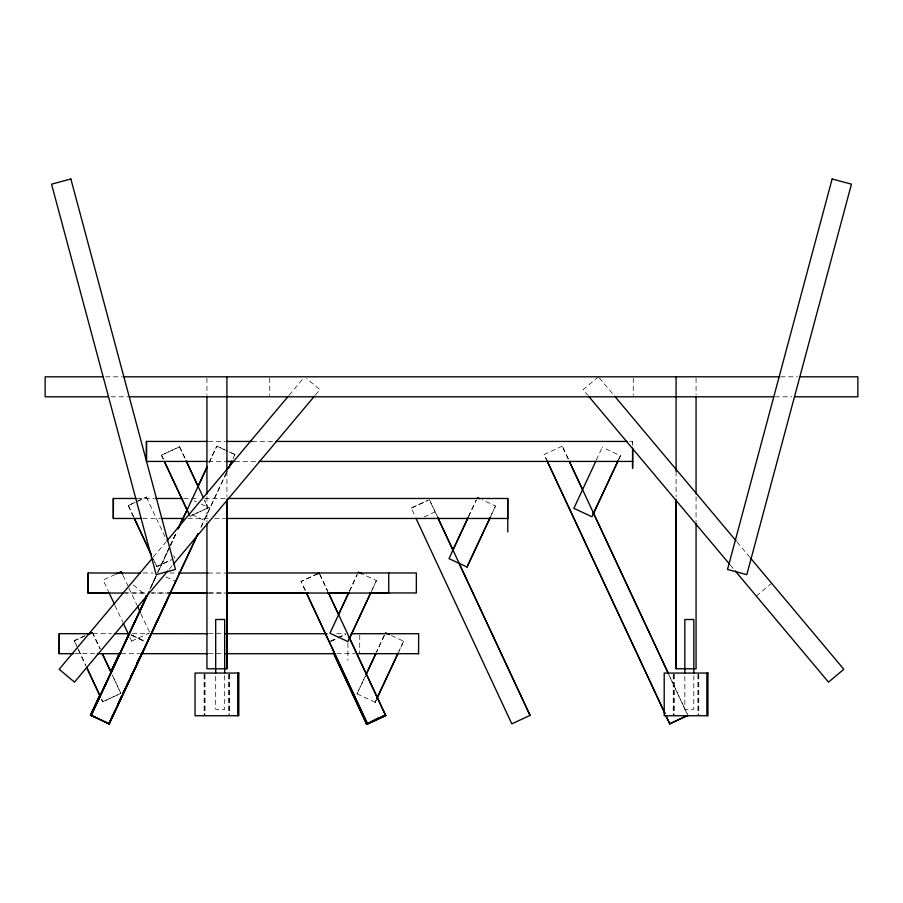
<?xml version="1.0" encoding="UTF-8"?>
<svg xmlns="http://www.w3.org/2000/svg" width="903" height="903" viewBox="0 0 903 903"><rect width="100%" height="100%" fill="white"/><g stroke="black" fill="none" stroke-linecap="round" stroke-linejoin="round"><path stroke-width="0.68" stroke-dasharray="4.51 3.39" d="M150.541 587.729L157.133 573.687L150.688 587.774M157.675 572.412L169.629 546.879M170.182 545.604L175.588 534.113M169.674 546.879L157.822 572.457L168.082 550.762M170.317 545.66L175.679 534.113M208.999 462.708L216.822 446.116L208.525 463.984M150.778 587.774L157.37 573.732M170.419 545.66L176.412 532.894M349.382 591.228L357.057 574.635M349.472 591.228L357.216 574.692M376.359 580.539L371.065 592.041L376.517 580.595L363.074 574.342M375.264 702.331L356.99 693.831L365.309 676.02M384.283 635.317L376.562 651.853L384.441 635.362M357.035 693.888L365.455 676.076M375.106 702.274L376.291 699.735M403.585 641.22L398.833 651.39L403.743 641.265L391.507 635.588M375.151 702.331L376.461 699.791M468.443 516.651L476.231 500.115M468.522 516.651L476.299 500.115M495.476 506.019L490.115 517.464L495.6 506.019L482.168 499.822M596.273 459.988L602.346 447.267M618.544 459.525L620.44 455.71L602.199 447.267M618.668 459.525L620.463 455.71M149.796 589.524L156.512 575.595M153.352 557.038L166.028 541.935M289.186 395.164L303.679 377.883M169.222 569.229L172.823 564.928M315.361 395.051L319.899 389.656L306.625 378.526M598.418 376.811L583.101 389.656L587.639 395.051M756.342 596.104L771.647 583.259M163.285 459.04L161.4 455.225L179.573 446.771L185.589 459.492L179.516 446.771M161.468 455.225L179.652 446.771M133.644 516.979L128.26 505.522L135.608 502.147L128.373 505.522M136.714 501.583L146.478 497.079L136.827 501.583M207.995 507.836L189.878 516.279L208.13 507.836L204.507 500.206L208.051 507.836M115.324 574.466L103.089 580.042L108.586 591.555M156.874 566.587L153.228 558.957L156.783 566.587L171.277 559.826M156.783 566.587L171.367 559.826M74.306 640.78L77.884 648.41L74.159 640.724L85.108 635.712M74.249 640.78L85.198 635.712M411.328 508.084L428.259 500.206L411.215 508.084L415.515 517.024M131.556 641.107L148.623 633.274M562.343 446.116L544.091 454.559L546.563 459.672L544.193 454.559M424.173 516.922L435.043 511.854M318.082 573.619L301.026 581.442L305.936 591.713L301.026 581.442L316.727 574.127M102.637 701.789L120.765 693.335L112.446 675.523M330.679 641.028L336.796 638.286M337.925 637.653L345.251 634.346M330.758 641.141L336.921 638.455M338.004 637.755L345.375 634.504M330.893 641.299L337.022 638.59M338.14 637.924L345.465 634.617M105.504 376.811L122.345 376.811M780.655 376.811L797.496 376.811M111.125 396.801L127.966 396.801M775.034 396.801L791.875 396.801M208.39 441.432L225.457 441.432M252.14 441.432L273.361 441.432M629.718 441.432L632.687 441.432L632.597 445.427M208.39 461.422L225.457 461.422M235.209 461.422L257.863 461.422M137.2 498.479L154.255 498.479M183.681 498.479L199.326 498.479M204.812 498.479L226.1 498.479M142.832 518.469L159.887 518.469M187.903 518.469L209.191 518.469M214.666 518.469L224.689 518.469M143.024 572.965L153.149 573.055M169.787 572.965L177.135 573.055M208.119 573.055L225.095 573.055M124.704 592.955L145.97 593.011L124.817 593.045M151.467 592.955L168.545 593.011L151.614 593.045M209.236 592.955L224.971 593.011M208.119 593.045L225.095 593.045M92.975 633.669L111.475 633.725M132.425 633.669L149.514 633.725M208.514 633.669L224.192 633.725M336.751 633.669L345.386 633.725M74.656 653.659L94.555 653.716M121.205 653.716L139.536 653.716M208.514 653.659L224.192 653.716M336.796 653.716L355.127 653.716M227.748 451.184L216.788 446.116L227.646 451.184M194.032 500.77L196.583 501.899M201.279 504.145L209.868 508.084M192.091 514.665L204.168 520.297M165.983 576.961L175.633 581.476M131.037 634.809L144.469 641.074M131.082 634.854L144.57 641.356L131.341 635.181M133.396 584.975L146.658 596.104M599.321 377.883L613.814 395.164M736.972 541.935L749.648 557.038M730.177 564.928L733.778 569.229M568.292 458.882L562.253 446.116L568.201 458.882M429.456 499.641L437.797 517.509L429.32 499.641M319.82 574.319L327.608 590.901M319.73 574.274L328.037 592.075M161.524 455.225L163.319 459.04M146.376 497.079L164.899 536.517M173.658 555.593L174.99 558.144M128.316 505.522L133.734 516.979M122.977 575.414L128.486 586.916M128.915 588.135L136.782 604.728M140.823 613.634L149.83 632.721M114.952 605.484L122.819 622.077M129.772 637.292L131.725 641.164M92.377 632.326L100.154 648.862M112.548 675.579L120.912 693.391L102.682 701.834L101.452 699.238M92.275 632.269L100.075 648.862M78.459 649.686L85.593 664.947M101.599 699.294L102.795 701.834M78.313 649.629L86.078 666.222M698.753 674.439L698.753 714.363M698.312 674.439L698.312 714.363M697.94 674.439L697.94 714.363M696.066 378.222L696.066 395.153M696.066 496.695L696.066 522.081M693.82 675.625L693.82 709.318L684.835 709.318L684.835 675.625M676.087 471.31L676.087 496.695M674.18 674.439L674.18 714.363M673.807 674.439L673.807 715.74M673.615 674.439L673.615 714.363M673.243 674.439L673.243 715.74M633.263 378.143L633.263 395.469M632.585 441.432L632.54 445.427M359.744 635.057L359.699 653.716M347.903 643.094L347.915 660.42M269.737 378.143L269.737 395.469M229.61 674.439L229.61 714.363M229.159 674.439L229.159 714.363M228.786 674.439L228.786 714.363M226.913 471.31L226.913 496.695M224.678 675.625L224.678 709.318L215.693 709.318L215.693 675.625M206.934 378.222L206.934 395.153M206.934 496.695L206.934 522.081M205.037 674.439L205.037 714.363M204.654 674.439L204.654 715.74M204.462 674.439L204.462 714.363M204.089 674.439L204.089 715.74M226.563 472.427L200.342 528.582L226.664 472.427M234.893 454.559L233.064 458.397L234.994 454.559L228.865 451.748L234.893 454.559M687.307 714.115L668.784 674.552L687.217 714.115"/><path stroke-width="1.35" d="M226.913 668.773L226.913 499.517L226.913 668.773L206.934 668.773L206.934 523.492M676.087 668.773L676.087 499.517L676.087 668.773L696.066 668.773L696.066 523.492M109.421 723.845L91.011 715.39L146.41 596.669M182.733 518.785L177.925 529L187.666 508.649M91.056 715.39L147.2 595.427M198.288 485.679L207.295 466.535M91.271 715.39L149.04 591.6M178.749 527.792L207.351 466.535M90.672 715.232L109.06 723.879L197.96 533.617M229.52 466.05L231.913 460.948L228.448 468.601M109.331 723.845L198.096 533.684M338.704 614.13L348.761 592.447M348.908 592.503L329.934 633.206L348.039 641.661L370.591 593.316M349.111 639.11L370.433 593.26M366.483 673.48L375.987 653.117M366.054 674.801L376.133 653.174M376.89 698.459L397.647 653.941M376.935 698.516L398.404 652.722M452.426 550.999L467.923 517.927M467.991 517.927L449.005 558.63L467.122 567.084M467.573 565.809L490.137 517.464M467.009 567.084L490.261 517.464M595.822 461.264L573.868 508.333L591.984 516.776L618.081 460.801L593.034 514.236M119.693 652.734L110.753 671.798L102.366 653.896M90.627 715.176L100.075 694.734L90.492 715.007L108.721 723.653M110.877 671.967L119.738 652.79M90.751 715.334L100.21 694.892M111.611 670.861L119.873 652.959M90.797 715.39L146.986 595.924M136.59 663.761L138.972 658.671M111.69 717.298L112.807 714.645M117.65 704.588L121.826 695.694M123.011 693.154L128.982 680.444M130.754 676.629L131.917 674.033M136.714 663.919L140.891 655.025M108.845 723.822L114.771 711.056M117.785 704.758L121.871 695.75M123.147 693.312L141.624 653.919M108.891 723.879L170.407 592.966L109.049 723.879M152.449 558.122L59.169 669.281L74.486 682.126L167.755 570.967M166.931 540.852L288.339 396.169M173.726 563.856L314.481 396.112M116.363 573.856L121.363 571.655M87.444 634.527L91.147 632.89M87.535 634.583L91.237 632.89M316.727 574.127L319.301 573.089M366.358 723.732L368.763 722.569M374.813 719.793L378.425 718.066M366.404 723.788L368.898 722.739M371.268 721.587L378.549 718.235M380.931 717.084L384.588 715.413L366.528 723.958L333.309 652.711M385.728 715.526L367.476 723.958L306.501 592.944M328.715 593.406L385.739 715.56L367.611 724.014L306.365 592.899M437.786 517.509L530.072 715.39L511.82 723.845L415.978 518.299M669.654 723.845L687.883 715.39M666.087 716.181L669.744 723.845L687.905 715.39M102.694 376.811L45.15 376.811L45.15 396.801L108.315 396.801M123.756 376.811L779.244 376.811M800.306 376.811L857.85 376.811L857.85 396.801L794.685 396.801M129.366 396.801L773.634 396.801M207.137 441.432L146.388 441.432L146.399 458.758M226.709 441.432L252.185 441.432M276.025 441.432L627.054 441.432M146.388 461.422L207.137 461.422M226.856 461.422L233.911 461.422M259.116 461.422L632.687 461.422M135.947 498.479L113.247 498.479L113.259 518.469L141.579 518.469M155.508 498.479L182.429 498.479M227.5 498.479L507.825 498.479L507.779 531.935M161.14 518.469L183.84 518.469M225.942 518.469L507.825 518.469M140.45 573.055L88.076 572.965L88.133 593.045L123.519 593.045M178.546 573.055L207.837 572.965M226.145 572.965L416.362 572.965L416.351 592.955L369.858 592.955M88.076 592.955L109.286 593.011M169.787 592.955L207.837 592.955M226.145 592.955L308.16 592.955M327.586 592.955L349.122 593.011M168.613 593.045L206.764 593.045M226.393 593.045L388.753 593.045L388.741 573.055M90.334 633.725L59.146 633.669L59.146 653.659L73.391 653.716M114.286 633.725L128.384 633.725M150.745 633.669L207.295 633.725M225.502 633.725L327.067 633.725M351.019 633.725L418.665 633.725L418.552 653.716M97.366 653.716L119.93 653.716M140.879 653.659L207.295 653.716M225.502 653.716L335.521 653.716M356.482 653.659L418.665 653.716M90.514 715.39L91.474 715.39M477.337 497.576L479.899 498.693M358.243 572.096L362.024 573.834M385.468 632.766L389.249 634.516M614.661 396.169L736.069 540.852M750.551 558.122L843.831 669.281L828.514 682.126L735.245 570.967M588.519 396.112L729.274 563.856M569.398 461.433L668.265 673.277L593.147 512.475M569.341 461.433L582.48 489.505M547.162 460.948L665.026 713.63L547.06 460.948M666.188 716.181L669.789 723.845M437.662 517.509L453.261 550.706M459.096 563.472L530.05 715.39M328.636 593.35L338.196 613.792M348.795 636.604L385.649 715.56M333.896 653.953L366.516 723.924M186.176 460.767L203.378 497.655M186.639 462.043L197.971 486.209M164.481 461.58L189.416 515.015M164.369 461.58L187.61 511.2M151.535 555.142L134.242 518.243L151.444 555.142M121.194 571.599L122.548 574.195M137.38 606.003L140.349 612.358M109.015 592.763L114.523 604.276M123.248 623.296L128.757 634.798M102.457 653.953L111.419 673.04M86.767 667.486L100.425 696.755L86.62 667.441M706.868 673.062L706.868 715.74M696.066 396.564L696.066 493.873M693.82 672.814L693.82 619.481L684.835 619.481L684.835 672.814M676.087 376.811L676.087 471.31M632.687 448.102L632.597 468.16M632.585 449.434L632.585 468.16M507.678 498.479L507.678 518.469M237.715 673.062L237.715 715.74M226.913 376.811L226.913 471.31M224.678 672.814L224.678 619.481L215.693 619.481L215.693 672.814M206.934 396.564L206.934 493.873M146.546 441.432L146.546 461.422M113.406 498.479L113.383 518.469M88.246 573.055L88.167 593.045M59.327 633.725L59.203 653.716M832.137 178.986L727.513 569.466L746.826 574.635L851.45 184.167L832.137 178.986M70.863 178.986L51.55 184.167L156.174 574.635L175.487 569.466L70.863 178.986M238.81 673.062L195.048 673.062L195.048 715.74L238.81 715.74L238.81 673.062M707.963 673.062L664.202 673.062L664.202 715.74L707.963 715.74L707.963 673.062"/></g></svg>
